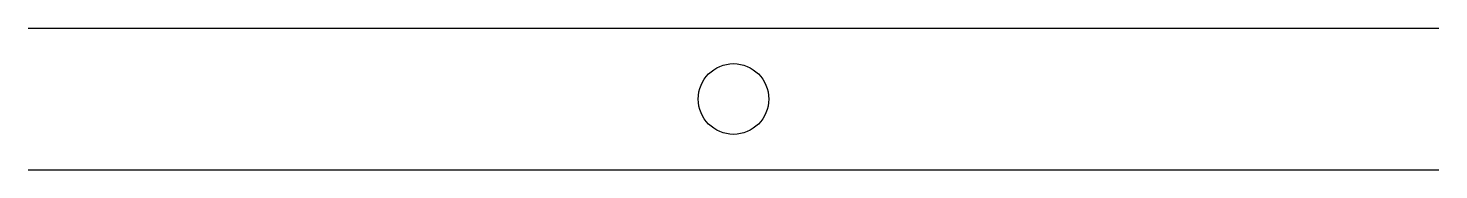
# Model space of a CAD drawing. Extents: x 0 to 100, y 0 to 10.
import ezdxf

# ---------------------------------------------------------------- set-up
doc = ezdxf.new("R2010")
doc.units = 0

msp = doc.modelspace()

# ---------------------------------------------------------------- linework, layer by layer
at = {"layer": 'Bohrungen'}
msp.add_circle((50, 5), 2.5, dxfattribs=at)
at = {"layer": 'Kanten'}
for p, q in [((0, 10), (100, 10)), ((0, 0), (100, 0))]:
    msp.add_line(p, q, dxfattribs=at)

doc.saveas('drawing.dxf')
